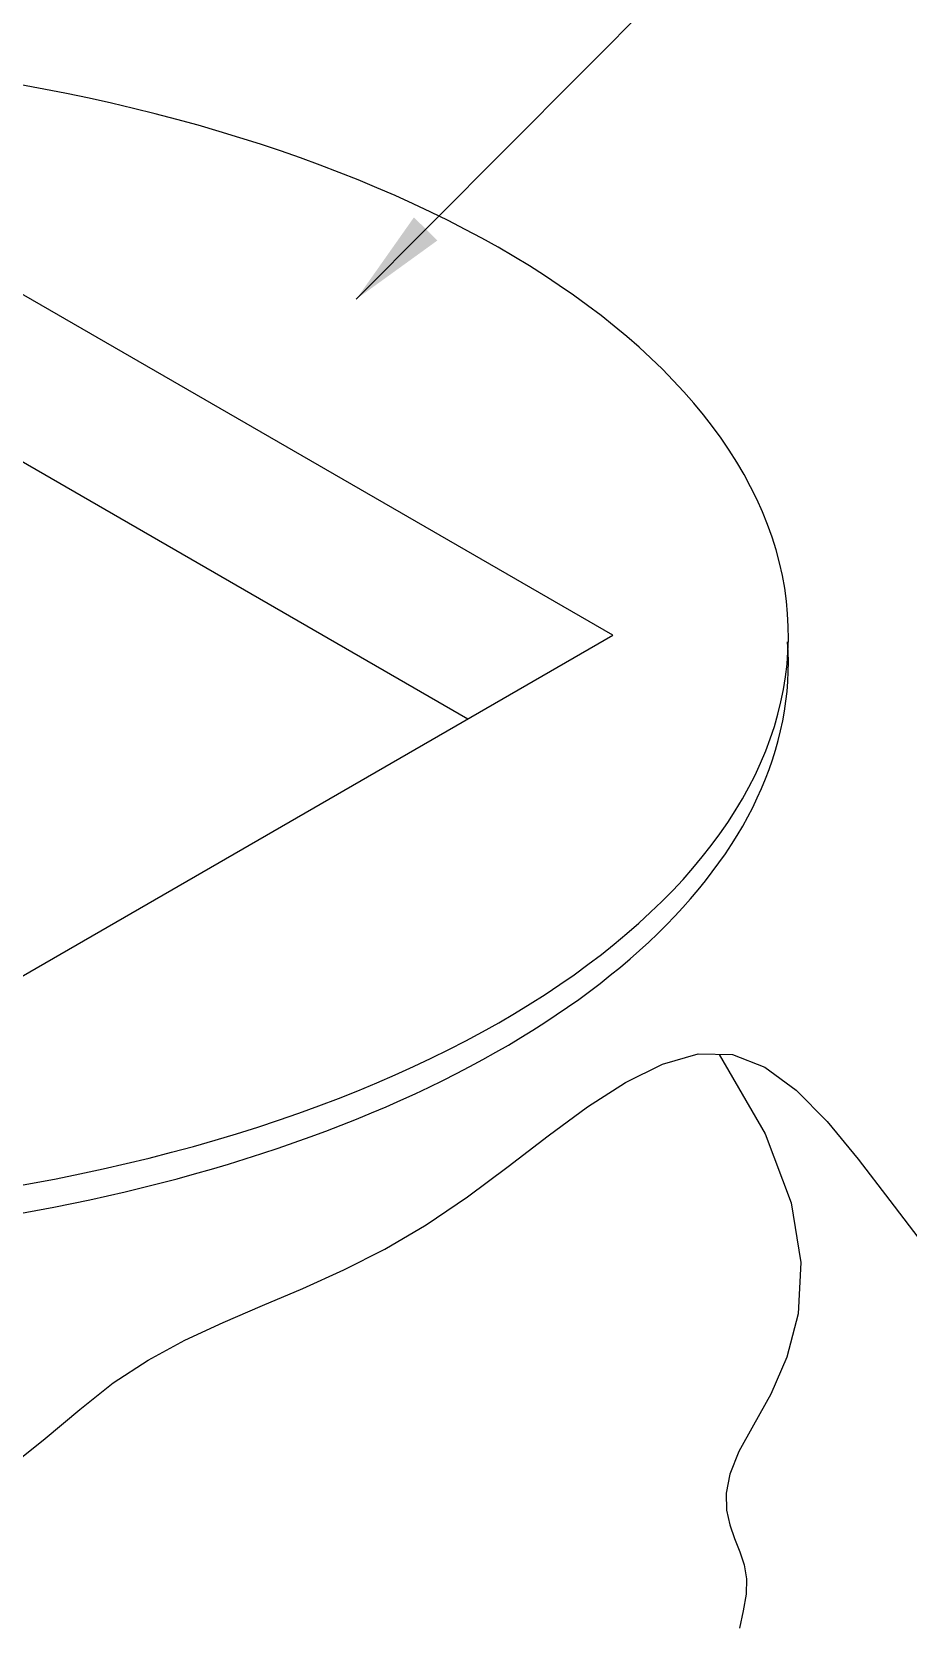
# Model space of a CAD drawing. Header units: millimetres. Extents: x -4972.4 to -4953.6, y -4734.8 to -4717.8.
# Drawn here: x -4961.496 to -4959.896, y -4726.633 to -4723.732 of the extents above; entities that cross this region are included whole.
import ezdxf

# ---------------------------------------------------------------- set-up
doc = ezdxf.new("R2010")
doc.units = ezdxf.units.MM
doc.header["$LTSCALE"] = 10
doc.layers.add('Termotécnica', color=7, linetype='Continuous')

msp = doc.modelspace()

# ---------------------------------------------------------------- linework, layer by layer
at = {"layer": 'Termotécnica', "color": 2}
for p, q in [((-4960.9037, -4724.2196), (-4959.8273, -4723.1355)), ((-4960.4354, -4724.833), (-4961.5539, -4724.1872)), ((-4960.7004, -4724.9861), (-4961.625, -4724.4523)), ((-4961.9374, -4725.7002), (-4960.4354, -4724.833))]:
    msp.add_line(p, q, dxfattribs=at)
for points in [[(-4961.542, -4726.3561), (-4961.4716, -4726.2997), (-4961.4086, -4726.2462), (-4961.3475, -4726.1979), (-4961.2836, -4726.1563), (-4961.2166, -4726.1202), (-4961.1469, -4726.0876), (-4961.075, -4726.0567), (-4961.0014, -4726.0254), (-4960.9267, -4725.9917), (-4960.8514, -4725.9538), (-4960.776, -4725.9096), (-4960.701, -4725.8583), (-4960.6267, -4725.8026), (-4960.5536, -4725.7467), (-4960.482, -4725.6942), (-4960.4122, -4725.6493), (-4960.3445, -4725.6158), (-4960.2794, -4725.5975), (-4960.2171, -4725.5985), (-4960.1578, -4725.6214), (-4960.1006, -4725.6634), (-4960.0443, -4725.7207), (-4959.9877, -4725.7893), (-4959.9296, -4725.8652), (-4959.869, -4725.9445)], [(-4960.2416, -4725.5982), (-4960.1575, -4725.7432), (-4960.11, -4725.8694), (-4960.0921, -4725.9782), (-4960.097, -4726.0716), (-4960.1176, -4726.151), (-4960.1471, -4726.2183), (-4960.1787, -4726.2752), (-4960.2053, -4726.3233), (-4960.2217, -4726.3644), (-4960.2284, -4726.3995), (-4960.2278, -4726.4301), (-4960.222, -4726.4572), (-4960.2133, -4726.4821), (-4960.2038, -4726.5061), (-4960.1958, -4726.5302), (-4960.1914, -4726.5557), (-4960.1923, -4726.5836), (-4960.1973, -4726.6138), (-4960.2045, -4726.6458)]]:
    msp.add_lwpolyline(points, dxfattribs=at)
at = {"layer": 'Termotécnica', "color": 3}
for centre, start_param, end_param in [((-4962.2024, -4724.833), -0.804629, 4.682407), ((-4962.2024, -4724.884), -0.037238, 3.178267)]:
    msp.add_ellipse(centre, major_axis=(-2.0873, 0), ratio=0.509483, start_param=start_param, end_param=end_param, dxfattribs=at)
at = {"layer": 'Termotécnica', "color": 2}
msp.add_solid([(-4960.7985, -4724.0703), (-4960.7557, -4724.1125), (-4960.9037, -4724.2196)], dxfattribs=at)

doc.saveas('drawing.dxf')
